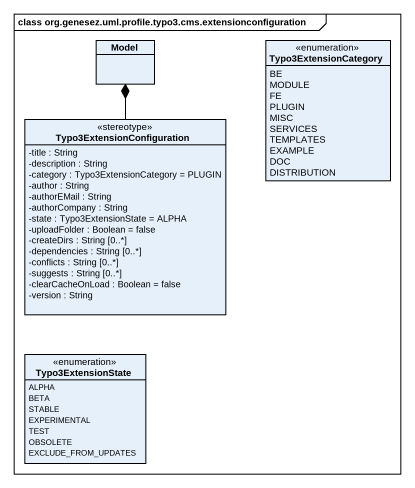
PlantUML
@startuml
mainframe class org.genesez.uml.profile.typo3.cms.extensionconfiguration
hide circle
hide empty members
skinparam classAttributeIconSize 0
class Model
enum Typo3ExtensionCategory {
  BE
  MODULE
  FE
  PLUGIN
  MISC
  SERVICES
  TEMPLATES
  EXAMPLE
  DOC
  DISTRIBUTION
}
class Typo3ExtensionConfiguration <<stereotype>> {
  -title : String
  -description : String
  -category : Typo3ExtensionCategory = PLUGIN
  -author : String
  -authorEMail : String
  -authorCompany : String
  -state : Typo3ExtensionState = ALPHA
  -uploadFolder : Boolean = false
  -createDirs : String [0..*]
  -dependencies : String [0..*]
  -conflicts : String [0..*]
  -suggests : String [0..*]
  -clearCacheOnLoad : Boolean = false
  -version : String
}
enum Typo3ExtensionState {
  ALPHA
  BETA
  STABLE
  EXPERIMENTAL
  TEST
  OBSOLETE
  EXCLUDE_FROM_UPDATES
}
Typo3ExtensionConfiguration -up-* Model
@enduml
